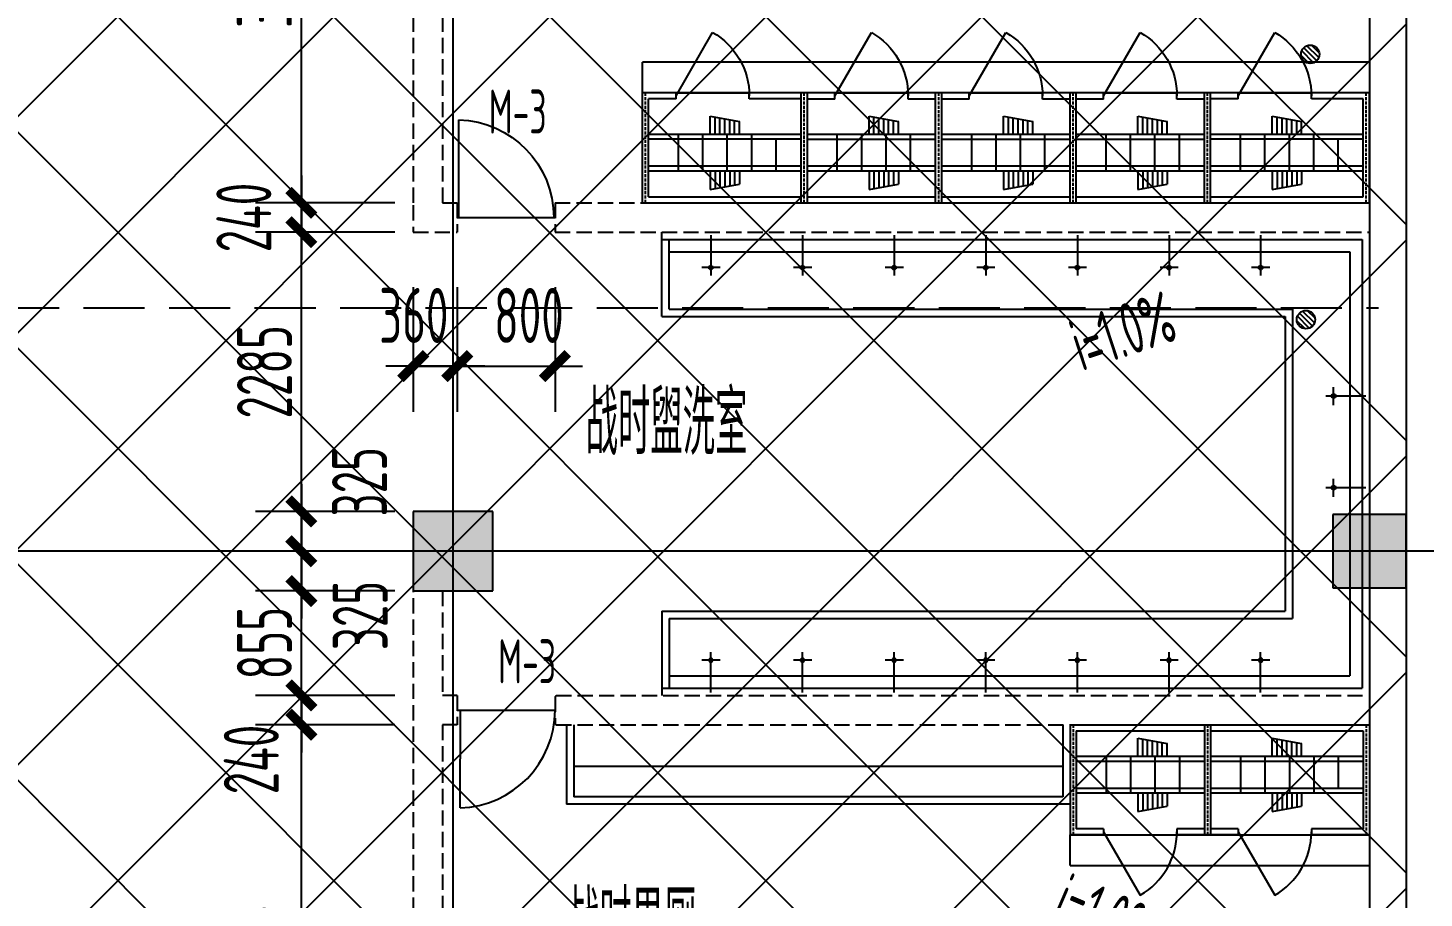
# Model space of a CAD drawing. Extents: x 1596194 to 1987057, y -212608 to 63160.
# Drawn here: x 1781451 to 1792878, y 14773 to 21891 of the extents above; entities that cross this region are included whole.
import ezdxf
from ezdxf.enums import TextEntityAlignment as Align

# ---------------------------------------------------------------- set-up
doc = ezdxf.new("R2010")
doc.units = 0
doc.header["$LTSCALE"] = 100
doc.header["$MEASUREMENT"] = 0
doc.linetypes.add('DASH', pattern=[0.35, 0.25, -0.1])
doc.linetypes.add('DASH_200', pattern=[0.7, 0.5, -0.2])
doc.layers.get('0').update_dxf_attribs({"linetype": 'CONTINUOUS'})
doc.layers.get('DEFPOINTS').update_dxf_attribs({"linetype": 'CONTINUOUS'})
for name, color, linetype in [('1', 8, 'CONTINUOUS'), ('_走道示意', 8, 'CONTINUOUS'), ('BALCONY', 6, 'CONTINUOUS'), ('brickwall', 5, 'DASH'), ('COLUMN', 1, 'CONTINUOUS'), ('DOTE', 251, 'CONTINUOUS'), ('LVTRY', 6, 'CONTINUOUS'), ('PUB_DIM', 3, 'CONTINUOUS'), ('PUB_TEXT', 30, 'CONTINUOUS'), ('SOLID_HATCH', 40, 'CONTINUOUS'), ('WALL', 2, 'CONTINUOUS'), ('WINDOW', 4, 'CONTINUOUS'), ('WINDOW_TEXT', 7, 'CONTINUOUS')]:
    doc.layers.add(name, color=color, linetype=linetype)
doc.styles.add('DIM_FONT', font='SYSZ.shx', dxfattribs={"width": 0.7, "bigfont": 'SYFS.shx'})
doc.styles.add('SIMPLEX', font='SIMPLEX.SHX')
doc.dimstyles.new('DIMN150', dxfattribs={"dimscale": 1.5, "dimtxt": 300, "dimasz": 1, "dimexe": 250, "dimexo": 300, "dimgap": 30, "dimtad": 1, "dimdec": 0, "dimzin": 0, "dimdsep": 46, "dimtxsty": 'DIM_FONT', "dimblk": 'ARCHTICK', "dimcen": 0.09, "dimclrt": 7, "dimazin": 2, "dimtfac": 1, "dimtdec": 0, "dimtix": 1, "dimtmove": 2, "dimatfit": 3, "dimldrblk": 'DOT', "dimfxl": 0, "dimtolj": 1, "dimtzin": 0, "dimarcsym": 0})

# ---------------------------------------------------------------- blocks, each defined once
blk = doc.blocks.new('_archtick')
blk.add_line((-150, 0), (150, 0))
at = {"const_width": 50}
blk.add_lwpolyline([(-70, -70), (70, 70)], dxfattribs=at)
blk = doc.blocks.new('*D264')
at = {"layer": 'DEFPOINTS', "color": 0}
for p in [(1784605, 20220), (1784965, 20220), (1784965, 19125)]:
    blk.add_point(p, dxfattribs=at)
at = {"layer": 'PUB_DIM', "color": 0, "lineweight": -2}
for p, q in [((1784605, 19770), (1784605, 18750)), ((1784965, 19770), (1784965, 18750)), ((1784605, 19125), (1784965, 19125))]:
    blk.add_line(p, q, dxfattribs=at)
at = {"layer": 'PUB_DIM', "color": 0, "lineweight": -2, "xscale": 1.5, "yscale": 1.5, "zscale": 1.5, "rotation": 180}
blk.add_blockref('_archtick', (1784605, 19125), dxfattribs=at)
at = {"layer": 'PUB_DIM', "color": 0, "lineweight": -2, "xscale": 1.5, "yscale": 1.5, "zscale": 1.5}
blk.add_blockref('_archtick', (1784965, 19125), dxfattribs=at)
at = {"layer": 'PUB_DIM', "color": 7, "insert": (1784609, 19539), "char_height": 450, "attachment_point": 5, "style": 'DIM_FONT'}
blk.add_mtext('\\A1;360', dxfattribs=at)
blk = doc.blocks.new('_Dot')
at = {"color": 0, "linetype": 'ByBlock', "lineweight": -2}
blk.add_line((-0.5, 0), (-1, 0), dxfattribs=at)
at = {"color": 0, "linetype": 'ByBlock', "const_width": 0.5}
blk.add_lwpolyline([(-0.25, 0, 1), (0.25, 0, 1)], format="xyb", close=True, dxfattribs=at)
blk = doc.blocks.new('*D265')
at = {"layer": 'DEFPOINTS', "color": 0}
for p in [(1784965, 20220), (1785765, 20220), (1785765, 19125)]:
    blk.add_point(p, dxfattribs=at)
at = {"layer": 'PUB_DIM', "color": 0, "lineweight": -2}
for p, q in [((1784965, 19770), (1784965, 18750)), ((1785765, 19770), (1785765, 18750)), ((1784965, 19125), (1785765, 19125))]:
    blk.add_line(p, q, dxfattribs=at)
at = {"layer": 'PUB_DIM', "color": 0, "lineweight": -2, "xscale": 1.5, "yscale": 1.5, "zscale": 1.5, "rotation": 180}
blk.add_blockref('_archtick', (1784965, 19125), dxfattribs=at)
at = {"layer": 'PUB_DIM', "color": 0, "lineweight": -2, "xscale": 1.5, "yscale": 1.5, "zscale": 1.5}
blk.add_blockref('_archtick', (1785765, 19125), dxfattribs=at)
at = {"layer": 'PUB_DIM', "color": 7, "insert": (1785551, 19539), "char_height": 450, "attachment_point": 5, "style": 'DIM_FONT'}
blk.add_mtext('\\A1;800', dxfattribs=at)
blk = doc.blocks.new('*D986')
at = {"layer": 'DEFPOINTS', "color": 0}
for p in [(1783689, 24085), (1784905, 24085), (1784905, 20460)]:
    blk.add_point(p, dxfattribs=at)
at = {"layer": 'PUB_DIM', "color": 0, "lineweight": -2}
for p, q in [((1784455, 24085), (1783314, 24085)), ((1783689, 20460), (1783689, 24085)), ((1784455, 20460), (1783314, 20460))]:
    blk.add_line(p, q, dxfattribs=at)
at = {"layer": 'PUB_DIM', "color": 0, "lineweight": -2, "xscale": 1.5, "yscale": 1.5, "zscale": 1.5}
for p, rotation in [((1783689, 24085), 90), ((1783689, 20460), 270)]:
    blk.add_blockref('_archtick', p, dxfattribs=dict(at, rotation=rotation))
at = {"layer": 'PUB_DIM', "color": 7, "insert": (1783387, 22273), "char_height": 450, "attachment_point": 5, "rotation": 90, "style": 'DIM_FONT'}
blk.add_mtext('\\A1;3625', dxfattribs=at)
blk = doc.blocks.new('*D987')
at = {"layer": 'DEFPOINTS', "color": 0}
for p in [(1783689, 20460), (1784905, 20460), (1784905, 20220)]:
    blk.add_point(p, dxfattribs=at)
at = {"layer": 'PUB_DIM', "color": 0, "lineweight": -2}
for p, q in [((1784455, 20460), (1783314, 20460)), ((1783689, 20220), (1783689, 20460)), ((1784455, 20220), (1783314, 20220))]:
    blk.add_line(p, q, dxfattribs=at)
at = {"layer": 'PUB_DIM', "color": 0, "lineweight": -2, "xscale": 1.5, "yscale": 1.5, "zscale": 1.5}
for p, rotation in [((1783689, 20460), 90), ((1783689, 20220), 270)]:
    blk.add_blockref('_archtick', p, dxfattribs=dict(at, rotation=rotation))
at = {"layer": 'PUB_DIM', "color": 7, "insert": (1783218, 20340), "char_height": 450, "attachment_point": 5, "rotation": 90, "style": 'DIM_FONT'}
blk.add_mtext('\\A1;240', dxfattribs=at)
blk = doc.blocks.new('*D988')
at = {"layer": 'DEFPOINTS', "color": 0}
for p in [(1783689, 20220), (1784905, 20220), (1784905, 17935)]:
    blk.add_point(p, dxfattribs=at)
at = {"layer": 'PUB_DIM', "color": 0, "lineweight": -2}
for p, q in [((1784455, 20220), (1783314, 20220)), ((1783689, 17935), (1783689, 20220)), ((1784455, 17935), (1783314, 17935))]:
    blk.add_line(p, q, dxfattribs=at)
at = {"layer": 'PUB_DIM', "color": 0, "lineweight": -2, "xscale": 1.5, "yscale": 1.5, "zscale": 1.5}
for p, rotation in [((1783689, 20220), 90), ((1783689, 17935), 270)]:
    blk.add_blockref('_archtick', p, dxfattribs=dict(at, rotation=rotation))
at = {"layer": 'PUB_DIM', "color": 7, "insert": (1783387, 19078), "char_height": 450, "attachment_point": 5, "rotation": 90, "style": 'DIM_FONT'}
blk.add_mtext('\\A1;2285', dxfattribs=at)
blk = doc.blocks.new('*D989')
at = {"layer": 'DEFPOINTS', "color": 0}
for p in [(1783689, 17935), (1784905, 17935), (1784905, 17610)]:
    blk.add_point(p, dxfattribs=at)
at = {"layer": 'PUB_DIM', "color": 0, "lineweight": -2}
for p, q in [((1784455, 17935), (1783314, 17935)), ((1783689, 17610), (1783689, 17935)), ((1784455, 17610), (1783314, 17610))]:
    blk.add_line(p, q, dxfattribs=at)
at = {"layer": 'PUB_DIM', "color": 0, "lineweight": -2, "xscale": 1.5, "yscale": 1.5, "zscale": 1.5}
for p, rotation in [((1783689, 17935), 90), ((1783689, 17610), 270)]:
    blk.add_blockref('_archtick', p, dxfattribs=dict(at, rotation=rotation))
at = {"layer": 'PUB_DIM', "color": 7, "insert": (1784165, 18179), "char_height": 450, "attachment_point": 5, "rotation": 90, "style": 'DIM_FONT'}
blk.add_mtext('\\A1;325', dxfattribs=at)
blk = doc.blocks.new('*D990')
at = {"layer": 'DEFPOINTS', "color": 0}
for p in [(1783689, 17610), (1784905, 17610), (1784905, 17285)]:
    blk.add_point(p, dxfattribs=at)
at = {"layer": 'PUB_DIM', "color": 0, "lineweight": -2}
for p, q in [((1784455, 17610), (1783314, 17610)), ((1783689, 17285), (1783689, 17610)), ((1784455, 17285), (1783314, 17285))]:
    blk.add_line(p, q, dxfattribs=at)
at = {"layer": 'PUB_DIM', "color": 0, "lineweight": -2, "xscale": 1.5, "yscale": 1.5, "zscale": 1.5}
for p, rotation in [((1783689, 17610), 90), ((1783689, 17285), 270)]:
    blk.add_blockref('_archtick', p, dxfattribs=dict(at, rotation=rotation))
at = {"layer": 'PUB_DIM', "color": 7, "insert": (1784171, 17084), "char_height": 450, "attachment_point": 5, "rotation": 90, "style": 'DIM_FONT'}
blk.add_mtext('\\A1;325', dxfattribs=at)
blk = doc.blocks.new('*D991')
at = {"layer": 'DEFPOINTS', "color": 0}
for p in [(1783689, 17285), (1784905, 17285), (1784905, 16430)]:
    blk.add_point(p, dxfattribs=at)
at = {"layer": 'PUB_DIM', "color": 0, "lineweight": -2}
for p, q in [((1784455, 17285), (1783314, 17285)), ((1783689, 17285), (1783689, 17287)), ((1783689, 16430), (1783689, 17285)), ((1784455, 16430), (1783314, 16430)), ((1783689, 16430), (1783689, 16429))]:
    blk.add_line(p, q, dxfattribs=at)
at = {"layer": 'PUB_DIM', "color": 0, "lineweight": -2, "xscale": 1.5, "yscale": 1.5, "zscale": 1.5}
for p, rotation in [((1783689, 17285), 270), ((1783689, 16430), 90)]:
    blk.add_blockref('_archtick', p, dxfattribs=dict(at, rotation=rotation))
at = {"layer": 'PUB_DIM', "color": 7, "insert": (1783387, 16858), "char_height": 450, "attachment_point": 5, "rotation": 90, "style": 'DIM_FONT'}
blk.add_mtext('\\A1;855', dxfattribs=at)
blk = doc.blocks.new('*D992')
at = {"layer": 'DEFPOINTS', "color": 0}
for p in [(1783689, 16430), (1784905, 16430), (1784905, 16190)]:
    blk.add_point(p, dxfattribs=at)
at = {"layer": 'PUB_DIM', "color": 0, "lineweight": -2}
for p, q in [((1784455, 16430), (1783314, 16430)), ((1783689, 16190), (1783689, 16430)), ((1784455, 16190), (1783314, 16190))]:
    blk.add_line(p, q, dxfattribs=at)
at = {"layer": 'PUB_DIM', "color": 0, "lineweight": -2, "xscale": 1.5, "yscale": 1.5, "zscale": 1.5}
for p, rotation in [((1783689, 16430), 90), ((1783689, 16190), 270)]:
    blk.add_blockref('_archtick', p, dxfattribs=dict(at, rotation=rotation))
at = {"layer": 'PUB_DIM', "color": 7, "insert": (1783279, 15906), "char_height": 450, "attachment_point": 5, "rotation": 90, "style": 'DIM_FONT'}
blk.add_mtext('\\A1;240', dxfattribs=at)
blk = doc.blocks.new('*D993')
at = {"layer": 'DEFPOINTS', "color": 0}
for p in [(1783689, 16190), (1784905, 16190), (1784905, 12490)]:
    blk.add_point(p, dxfattribs=at)
at = {"layer": 'PUB_DIM', "color": 0, "lineweight": -2}
for p, q in [((1784455, 16190), (1783314, 16190)), ((1783689, 12490), (1783689, 16190)), ((1784455, 12490), (1783314, 12490))]:
    blk.add_line(p, q, dxfattribs=at)
at = {"layer": 'PUB_DIM', "color": 0, "lineweight": -2, "xscale": 1.5, "yscale": 1.5, "zscale": 1.5}
for p, rotation in [((1783689, 16190), 90), ((1783689, 12490), 270)]:
    blk.add_blockref('_archtick', p, dxfattribs=dict(at, rotation=rotation))
at = {"layer": 'PUB_DIM', "color": 7, "insert": (1783387, 14340), "char_height": 450, "attachment_point": 5, "rotation": 90, "style": 'DIM_FONT'}
blk.add_mtext('\\A1;3700', dxfattribs=at)
blk = doc.blocks.new('_DBLK')
blk.add_line((-0.5, 0), (0, -0.866))
blk.add_arc((-0.5, 0), 1, 300, 0)
at = {"layer": 'WINDOW_TEXT', "style": 'SIMPLEX', "flags": 9}
blk.add_attdef('A', text='', height=1, dxfattribs=at).set_placement((0, 1.5), align=Align.MIDDLE)
blk = doc.blocks.new('A$C30F10F9F')
at = {"layer": 'BALCONY'}
for p, q in [((0, 1395), (0, 495)), ((0, 1395), (1150, 1395)), ((1150, 1395), (1150, 495)), ((50, 1345), (50, 545)), ((50, 1345), (1100, 1345)), ((555, 1285), (795, 1241)), ((555, 1135), (555, 1285)), ((595, 1135), (595, 1277)), ((635, 1135), (635, 1270)), ((675, 1135), (675, 1263)), ((1100, 1345), (1100, 545)), ((715, 1135), (715, 1255)), ((755, 1135), (755, 1248)), ((795, 1135), (795, 1241)), ((1100, 1135), (50, 1135)), ((1100, 1095), (50, 1095)), ((295, 1135), (295, 835)), ((495, 1135), (495, 875)), ((695, 1135), (695, 875)), ((895, 1135), (895, 875)), ((1100, 875), (50, 875)), ((1100, 835), (50, 835)), ((495, 875), (495, 835)), ((555, 835), (555, 685)), ((595, 835), (595, 692)), ((635, 835), (635, 699)), ((675, 835), (675, 707)), ((695, 875), (695, 835)), ((715, 835), (715, 714)), ((755, 835), (755, 721)), ((795, 835), (795, 728)), ((895, 875), (895, 835)), ((555, 685), (795, 728)), ((275, 495), (0, 495)), ((275, 545), (50, 545)), ((275, 545), (275, 495)), ((275, 495), (875, 495)), ((875, 545), (875, 495)), ((1100, 545), (875, 545)), ((1150, 495), (875, 495))]:
    blk.add_line(p, q, dxfattribs=at)
at = {"layer": 'brickwall'}
for p, q in [((25, 1395), (25, 495)), ((1125, 1395), (1125, 495))]:
    blk.add_line(p, q, dxfattribs=at)
at = {"layer": 'BALCONY', "xscale": 600, "yscale": 600, "zscale": 600}
blk.add_blockref('_DBLK', (575, 520), dxfattribs=at)
blk = doc.blocks.new('A$C4DAE11FD')
at = {"layer": 'BALCONY'}
for p, q in [((0, 1350), (900, 1350)), ((0, 1350), (0, 0)), ((50, 1300), (850, 1300)), ((50, 1300), (50, 50)), ((260, 50), (260, 1300)), ((300, 50), (300, 1300)), ((520, 50), (520, 1300)), ((560, 50), (560, 1300)), ((850, 1075), (850, 1300)), ((900, 1075), (900, 1350)), ((260, 1055), (560, 1055)), ((260, 1055), (560, 1055)), ((850, 1075), (900, 1075)), ((900, 1075), (900, 475)), ((260, 855), (520, 855)), ((520, 855), (560, 855)), ((110, 795), (154, 555)), ((260, 795), (110, 795)), ((260, 755), (117, 755)), ((260, 715), (125, 715)), ((560, 795), (710, 795)), ((560, 755), (703, 755)), ((560, 715), (695, 715)), ((710, 795), (666, 555)), ((260, 675), (132, 675)), ((260, 635), (139, 635)), ((260, 595), (146, 595)), ((260, 655), (520, 655)), ((520, 655), (560, 655)), ((560, 675), (688, 675)), ((560, 635), (681, 635)), ((560, 595), (674, 595)), ((260, 555), (154, 555)), ((560, 555), (666, 555)), ((850, 475), (900, 475)), ((850, 50), (850, 475)), ((900, 0), (900, 475)), ((260, 455), (520, 455)), ((520, 455), (560, 455)), ((258, 255), (518, 255)), ((0, 0), (900, 0)), ((50, 50), (850, 50))]:
    blk.add_line(p, q, dxfattribs=at)
at = {"layer": 'brickwall'}
for p, q in [((0, 1325), (900, 1325)), ((0, 25), (900, 25))]:
    blk.add_line(p, q, dxfattribs=at)
at = {"layer": 'BALCONY', "extrusion": (0, 0, -1), "xscale": 600, "yscale": 600, "zscale": -600, "rotation": 270}
blk.add_blockref('_DBLK', (-875, 775), dxfattribs=at)
blk = doc.blocks.new('_LV13')
at = {"color": 0}
for p, q in [((-0.495, 0.071), (-0.071, 0.495)), ((-0.465, -0.183), (0.183, 0.465)), ((-0.354, -0.354), (0.354, 0.354)), ((-0.183, -0.465), (0.465, 0.183)), ((0.071, -0.495), (0.495, -0.071))]:
    blk.add_line(p, q, dxfattribs=at)
blk.add_circle((0, 0), 0.5)
blk = doc.blocks.new('_LV16')
for p, q in [((-75.7, 264.7), (73.5, 264.7)), ((0, 0), (0, 329.6))]:
    blk.add_line(p, q)
blk.add_circle((0, 264.7), 16.2)
blk = doc.blocks.new('_fzh')
for p, q in [((-0.5, 0.5), (-0.5, -0.5)), ((0.5, 0.5), (-0.5, 0.5)), ((0.5, -0.5), (0.5, 0.5)), ((-0.5, -0.5), (0.5, -0.5))]:
    blk.add_line(p, q)
at = {"layer": 'SOLID_HATCH'}
blk.add_solid([(0.5, 0.5), (0.5, -0.5), (-0.5, 0.5), (-0.5, -0.5)], dxfattribs=at)
blk = doc.blocks.new('M_A2ZXL')
blk.add_line((-0.472, 0), (-0.472, -1))
blk.add_arc((-0.5, 0), 1, 271.6231, 0)

msp = doc.modelspace()

# ---------------------------------------------------------------- hatches: boundary and pattern name
at = {"layer": '1'}
h = msp.add_hatch(dxfattribs=at)
h.set_pattern_fill('ANSI37', color=256, scale=10000, style=0)
h.set_pattern_definition([(45, (8232.6, -1879.3), (-883.8835, 883.8835), []), (135, (8232.6, -1879.3), (-883.8835, -883.8835), [])])
h.paths.add_polyline_path([(1778030.206, 31724.117), (1792730.206, 31710.131), (1792730.206, -26014.869), (1778030.206, -26014.869)])

# ---------------------------------------------------------------- linework, layer by layer
msp.add_lwpolyline([(1778030.206, 31724.117), (1792730.206, 31710.131), (1792730.206, -26014.869), (1778030.206, -26014.869), (1778030.206, 31724.117)], close=True, dxfattribs=at)
at = {"layer": '_走道示意', "linetype": 'DASH_200', "ltscale": 10}
msp.add_line((1745506, 19605.381), (1792505.134, 19600.992), dxfattribs=at)
at = {"layer": 'brickwall', "ltscale": 5}
for p, q in [((1784605.206, 24085.129), (1784605.206, 20440.273)), ((1784845.206, 24085.129), (1784845.206, 20460.131)), ((1784845.206, 20460.131), (1784965.206, 20460.131)), ((1784965.206, 20460.131), (1784965.206, 20220.131)), ((1785765.206, 20460.131), (1792430.206, 20460.131)), ((1785765.206, 20460.131), (1785765.206, 20220.131)), ((1784605.206, 20440.273), (1784605.206, 20220.131)), ((1784605.206, 20220.131), (1784965.206, 20220.131)), ((1785765.206, 20220.131), (1792430.206, 20220.131)), ((1784605.206, 17401.546), (1784605.206, 12490.131)), ((1784845.206, 17285.131), (1784845.206, 16430.114)), ((1784965.206, 16430.118), (1784845.206, 16430.114)), ((1784965.206, 16430.118), (1784965.206, 16190.118)), ((1785765.206, 16420.131), (1785775.206, 16430.131)), ((1785765.206, 16420.131), (1785765.206, 16200.131)), ((1785775.206, 16430.131), (1792430.206, 16430.131)), ((1784965.206, 16190.118), (1784845.206, 16190.114)), ((1784845.206, 16190.114), (1784845.206, 12490.131)), ((1785775.206, 16190.131), (1792430.206, 16190.131))]:
    msp.add_line(p, q, dxfattribs=at)
at = {"layer": 'brickwall'}
msp.add_line((1785765.206, 16200.131), (1785775.206, 16190.131), dxfattribs=at)
at = {"layer": 'DOTE'}
for p, q in [((1784930.206, -36126.938), (1784930.206, 50334.236)), ((1792430.206, 50334.236), (1792430.206, -36126.938)), ((1799629.617, 17610.131), (1638383.856, 17610.131))]:
    msp.add_line(p, q, dxfattribs=at)
at = {"layer": 'LVTRY'}
for p, q in [((1786480.206, 21360.131), (1786480.206, 21610.131)), ((1792430.206, 21610.131), (1786480.206, 21610.131)), ((1792430.206, 21360.131), (1786480.206, 21360.131)), ((1786640.206, 19530.131), (1786640.206, 20220.131)), ((1786640.206, 20160.131), (1792370.206, 20160.131)), ((1786700.206, 19590.131), (1786700.206, 20160.131)), ((1792370.206, 20160.131), (1792370.206, 16490.131)), ((1786700.206, 20060.131), (1792270.206, 20060.131)), ((1792270.206, 20060.131), (1792270.206, 16590.131)), ((1786700.206, 19590.131), (1791800.206, 19590.131)), ((1791800.206, 19590.131), (1791800.206, 17060.131)), ((1786640.206, 19530.131), (1791740.206, 19530.131)), ((1791740.206, 19530.131), (1791740.206, 17120.131)), ((1786640.206, 17120.131), (1786640.206, 16430.131)), ((1786640.206, 17120.131), (1791740.206, 17120.131)), ((1786700.206, 17060.131), (1791800.206, 17060.131)), ((1786700.206, 17060.131), (1786700.206, 16490.131)), ((1786700.206, 16590.131), (1792270.206, 16590.131)), ((1786640.206, 16490.131), (1792370.206, 16490.131)), ((1785860.206, 16190.13), (1785860.206, 15540.135)), ((1785920.206, 16190.131), (1785920.206, 15600.131)), ((1789920.206, 16190.131), (1789920.206, 15600.2)), ((1789920.206, 15850.2), (1785920.206, 15850.136)), ((1789920.206, 15600.2), (1785920.206, 15600.136)), ((1789980.206, 15540.201), (1785860.206, 15540.135)), ((1789980.206, 15040.131), (1789980.206, 15290.131)), ((1789980.206, 15290.131), (1792430.206, 15290.131)), ((1789980.206, 15040.131), (1792430.206, 15040.131))]:
    msp.add_line(p, q, dxfattribs=at)
at = {"layer": 'PUB_DIM'}
for points in [[(1790494.075, 22342.782, 0, 0, 0), (1791341.204, 21979.948, 120, 0, 0), (1791754.858, 21802.775, 0, 0, 0)], [(1789912.601, 18806.06, 0, 0, 0), (1791212.435, 19234.316, 120, 0, 0), (1791639.836, 19375.131, 0, 0, 0)]]:
    msp.add_lwpolyline(points, format="xyseb", dxfattribs=at)
at = {"layer": 'WALL'}
for p, q in [((1792730.206, 31710.131), (1792730.206, 1510.131)), ((1792430.206, 24110.131), (1792430.206, 17910.131)), ((1792430.206, 17310.131), (1792430.206, 12490.131))]:
    msp.add_line(p, q, dxfattribs=at)
at = {"layer": 'WINDOW'}
for p, q in [((1784965.206, 20340.131), (1785765.206, 20339.664)), ((1784965.206, 16310.118), (1785765.206, 16309.65))]:
    msp.add_line(p, q, dxfattribs=at)

# ---------------------------------------------------------------- block references
at = {"layer": 'COLUMN'}
for p, xscale, yscale, zscale in [((1784930.206, 17610.131), 650, 650, 650), ((1792430.206, 17610.131), 600, 600, 600)]:
    msp.add_blockref('_fzh', p, dxfattribs=dict(at, xscale=xscale, yscale=yscale, zscale=zscale))
at = {"layer": 'LVTRY'}
for name, p, rotation in [('A$C4DAE11FD', (1787830.206, 20460.131), 90), ('A$C4DAE11FD', (1792430.206, 20460.131), 90), ('_LV16', (1787040.206, 20195.56), 180), ('_LV16', (1787790.206, 20195.56), 180), ('_LV16', (1788540.206, 20195.56), 180), ('_LV16', (1789290.206, 20195.56), 180), ('_LV16', (1790040.206, 20195.56), 180), ('_LV16', (1790790.206, 20195.56), 180), ('_LV16', (1791540.206, 20195.56), 180), ('_LV16', (1792402.362, 18880.131), 90), ('_LV16', (1792402.362, 18130.131), 90)]:
    msp.add_blockref(name, p, dxfattribs=dict(at, rotation=rotation))
at = {"layer": 'LVTRY', "extrusion": (0, 0, -1), "zscale": -1, "rotation": 180}
for p in [(-1787780.206, 21854.746), (-1788880.206, 21854.746), (-1789980.206, 21854.746)]:
    msp.add_blockref('A$C30F10F9F', p, dxfattribs=at)
at = {"layer": 'LVTRY', "xscale": -1}
for p in [(1787040.206, 16454.703), (1787790.206, 16454.703), (1788540.206, 16454.703), (1789290.206, 16454.703), (1790040.206, 16454.703), (1790790.206, 16454.703), (1791540.206, 16454.703)]:
    msp.add_blockref('_LV16', p, dxfattribs=at)
at = {"layer": 'LVTRY', "extrusion": (0, 0, -1), "xscale": -1, "zscale": -1}
msp.add_blockref('A$C30F10F9F', (-1789980.206, 14795.517), dxfattribs=at)
at = {"layer": 'LVTRY', "xscale": -1, "rotation": 90}
msp.add_blockref('A$C4DAE11FD', (1792430.206, 16190.131), dxfattribs=at)
at = {"layer": 'WINDOW', "lineweight": -3, "xscale": 150, "yscale": 150, "zscale": 150, "rotation": 90}
for p in [(1791945.795, 21676.034), (1791911.271, 19505.453)]:
    msp.add_blockref('_LV13', p, dxfattribs=at)
at = {"layer": 'WINDOW', "xscale": -800, "zscale": 800, "rotation": 179.966543266}
for p, yscale in [((1785354.619, 20339.898), 800), ((1785365.206, 16309.884), -800)]:
    msp.add_blockref('M_A2ZXL', p, dxfattribs=dict(at, yscale=yscale))

# ---------------------------------------------------------------- texts
at = {"layer": 'PUB_TEXT', "style": 'DIM_FONT'}
for s, height, width, p in [('M-3', 360, 0.65625, (1785221.549, 21027.461)), ('战时盥洗室', 525, 0.7, (1786016.013, 18398.155)), ('M-3', 360, 0.65625, (1785298.729, 16530.022)), ('战时男厕', 525, 0.7, (1785862.089, 14310.52))]:
    msp.add_text(s, height=height, dxfattribs=dict(at, width=width)).set_placement(p)
at = {"layer": 'PUB_TEXT', "style": 'DIM_FONT', "width": 0.65625}
for rotation, p in [(18.2354817, (1790074.747, 19080.586)), (336.8140332, (1789809.376, 14600.927))]:
    msp.add_text('i=1.0%', height=420, rotation=rotation, dxfattribs=at).set_placement(p)

# ---------------------------------------------------------------- dimensions: what is measured, and where the dimension line sits
at = {"layer": 'PUB_DIM'}
for p1, p2, picture, middle in [((1784905.206, 20460.131), (1784905.206, 24085.129), '*D986', (1783387.16, 22272.63)), ((1784905.206, 17935.131), (1784905.206, 20220.131), '*D988', (1783387.16, 19077.631)), ((1784905.206, 16430.114), (1784905.206, 17285.131), '*D991', (1783387.16, 16857.623)), ((1784905.206, 12490.131), (1784905.206, 16190.114), '*D993', (1783387.16, 14340.123))]:
    dim = msp.add_aligned_dim(p1=p1, p2=p2, distance=1215.903, dimstyle='DIMN150', dxfattribs=at)
    dim.commit()
    dim.dimension.update_dxf_attribs({"geometry": picture, "text_midpoint": middle})
for base, p1, p2, angle, picture, middle in [((1783689.303, 20460.131), (1784905.206, 20220.131), (1784905.206, 20460.131), 90, '*D987', (1783217.775, 20340.131)), ((1784965.206, 19124.723), (1784605.206, 20220.131), (1784965.206, 20220.131), 0, '*D264', (1784609.314, 19539.026)), ((1785765.206, 19124.723), (1784965.206, 20220.131), (1785765.206, 20220.131), 0, '*D265', (1785550.915, 19539.026)), ((1783689.303, 17935.131), (1784905.206, 17610.131), (1784905.206, 17935.131), 90, '*D989', (1784165.408, 18179.19)), ((1783689.303, 17610.131), (1784905.206, 17285.131), (1784905.206, 17610.131), 90, '*D990', (1784171.056, 17084.145)), ((1783689.303, 16430.114), (1784905.206, 16190.114), (1784905.206, 16430.114), 90, '*D992', (1783278.615, 15906.082))]:
    dim = msp.add_linear_dim(base=base, p1=p1, p2=p2, angle=angle, dimstyle='DIMN150', dxfattribs=at)
    dim.commit()
    dim.dimension.update_dxf_attribs({"geometry": picture, "text_midpoint": middle, "dimtype": 129})

doc.saveas('drawing.dxf')
